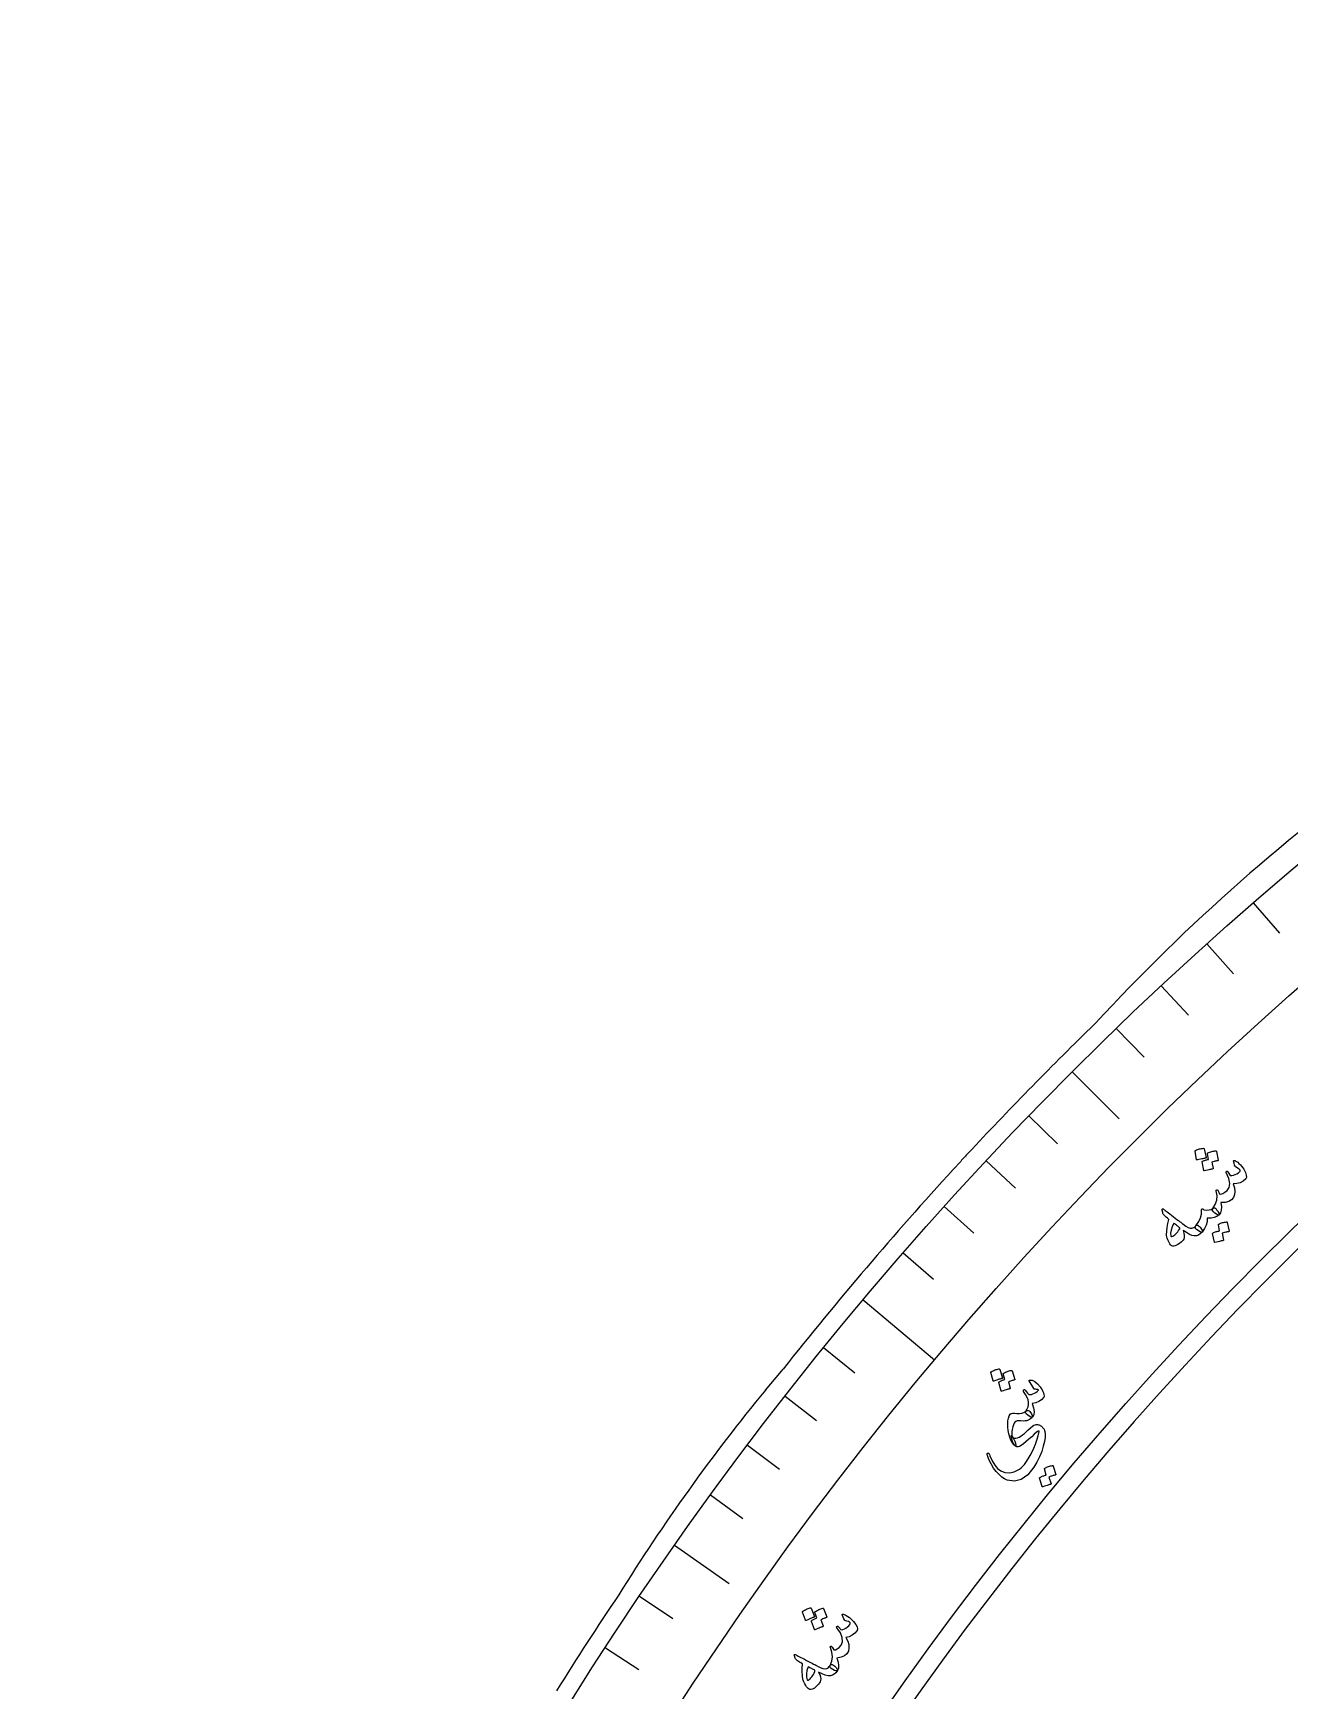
# Model space of a CAD drawing. Header units: millimetres. Extents: x -140 to 140, y -140 to 184.
# Drawn here: x -139.3 to -89.9, y 74.2 to 139.3 of the extents above; entities that cross this region are included whole.
import ezdxf

# ---------------------------------------------------------------- set-up
doc = ezdxf.new("R2010")
doc.units = ezdxf.units.MM
for name, color, linetype in [('CUT_INNER', 6, 'Continuous'), ('CUT_OUTER', 1, 'Continuous'), ('ENGRAVE', 7, 'Continuous'), ('ENGRAVE_FINE', 8, 'Continuous'), ('TEXT', 5, 'Continuous')]:
    doc.layers.add(name, color=color, linetype=linetype)

msp = doc.modelspace()

# ---------------------------------------------------------------- linework, layer by layer
at = {"layer": 'CUT_INNER'}
msp.add_arc((0, 0), 128.1, 95.976562, 87.539062, dxfattribs=at)
at = {"layer": 'CUT_OUTER'}
for points in [[(-97.7727, 100.2023), (-97.5739, 100.3951)], [(-103.1543, 94.653), (-102.8627, 94.9688)], [(-110.5325, 85.9886), (-109.8981, 86.7313), (-109.8379, 86.808)]]:
    msp.add_lwpolyline(points, dxfattribs=at)
for centre, radius, start, end in [((-42.282, 49.5146), 75.14, 125.236455, 137.379274), ((-0.0342, 0.0342), 139.9517, 134.296632, 137.106191), ((-100.3014, 92.902), 3.2912, 133.455576, 141.099424), ((0, 0), 140, 137.460937, 141.679687), ((-51.2453, 37.4328), 76.6332, 140.682805, 148.083019), ((-1.79, 1.1412), 137.8772, 146.146856, 148.015932)]:
    msp.add_arc(centre, radius, start, end, dxfattribs=at)
at = {"layer": 'ENGRAVE'}
for points in [[(-98.4901, 98.4901), (-96.6389, 96.6389)], [(-106.6993, 89.5313), (-103.8916, 87.1754)], [(-114.0964, 79.8912), (-111.9519, 78.3895)]]:
    msp.add_lwpolyline(points, dxfattribs=at)
for radius in [139.286, 135.6208, 128.814]:
    msp.add_circle((0, 0), radius, dxfattribs=at)
at = {"layer": 'ENGRAVE_FINE'}
for points in [[(-91.3798, 105.1205), (-90.3493, 103.935)], [(-93.2005, 103.5097), (-92.1495, 102.3423)], [(-94.9928, 101.8673), (-93.9215, 100.7185)], [(-96.7562, 100.194), (-95.665, 99.064)], [(-100.194, 96.7562), (-99.064, 95.665)], [(-101.8673, 94.9928), (-100.7185, 93.9215)], [(-103.5097, 93.2005), (-102.3423, 92.1495)], [(-105.1205, 91.3798), (-103.935, 90.3493)], [(-108.2456, 87.6555), (-107.0248, 86.667)], [(-109.7589, 85.753), (-108.5211, 84.7859)], [(-111.2387, 83.8244), (-109.9842, 82.8791)], [(-112.6847, 81.8703), (-111.4139, 80.947)], [(-115.4733, 77.8877), (-114.1711, 77.0094)], [(-116.8151, 75.8606), (-115.4977, 75.0051)]]:
    msp.add_lwpolyline(points, dxfattribs=at)
at = {"layer": 'TEXT'}
for points in [[(-93.6587, 95.3723), (-93.6586, 95.3793), (-93.6557, 95.3862), (-93.65, 95.3932), (-93.6415, 95.4001), (-93.6035, 95.4172), (-93.5654, 95.4323), (-93.5272, 95.4455), (-93.4887, 95.4567), (-93.4498, 95.466), (-93.4101, 95.4734), (-93.3695, 95.4789), (-93.3281, 95.4824), (-93.3158, 95.4811), (-93.3066, 95.4774), (-93.3006, 95.4713), (-93.2978, 95.4627), (-93.2254, 95.1172), (-93.2266, 95.1085), (-93.2326, 95.102), (-93.2434, 95.0975), (-93.2591, 95.0951), (-93.2725, 95.093), (-93.2933, 95.0891), (-93.3213, 95.0834), (-93.3567, 95.0761), (-93.3998, 95.0667), (-93.451, 95.0549), (-93.5101, 95.0407), (-93.5773, 95.024), (-93.5871, 95.0226), (-93.594, 95.024), (-93.5981, 95.0282), (-93.5994, 95.0352)], [(-93.1785, 95.2727), (-93.1784, 95.2797), (-93.1755, 95.2866), (-93.1698, 95.2935), (-93.1614, 95.3005), (-93.1234, 95.3173), (-93.0853, 95.3323), (-93.0471, 95.3453), (-93.0088, 95.3564), (-92.9699, 95.3656), (-92.9302, 95.3728), (-92.8897, 95.3781), (-92.8484, 95.3815), (-92.8383, 95.38), (-92.8304, 95.3758), (-92.8246, 95.3687), (-92.821, 95.359), (-92.7488, 95.0137), (-92.7498, 95.0073), (-92.7553, 95.002), (-92.7652, 94.9977), (-92.7797, 94.9946), (-92.7893, 94.9927), (-92.8044, 94.9896), (-92.8249, 94.9853), (-92.8507, 94.9799), (-92.8818, 94.9731), (-92.918, 94.9648), (-92.9592, 94.9549), (-93.0055, 94.9435), (-92.9504, 94.6904), (-92.9516, 94.6817), (-92.9575, 94.6752), (-92.9683, 94.6707), (-92.984, 94.6684), (-92.9974, 94.6662), (-93.0181, 94.6624), (-93.0461, 94.6568), (-93.0814, 94.6495), (-93.1244, 94.6402), (-93.1754, 94.6285), (-93.2344, 94.6143), (-93.3014, 94.5977), (-93.3099, 94.5976), (-93.316, 94.5999), (-93.3196, 94.6046), (-93.3207, 94.6117), (-93.3807, 94.9483), (-93.3806, 94.9552), (-93.3778, 94.9622), (-93.3721, 94.9691), (-93.3637, 94.976), (-93.3369, 94.9881), (-93.3098, 94.9994), (-93.2824, 95.0101), (-93.2546, 95.02), (-93.2265, 95.0289), (-93.1981, 95.0364), (-93.1693, 95.0425), (-93.1402, 95.0472)], [(-92.1469, 94.993), (-92.1448, 95.0032), (-92.1363, 95.0088), (-92.1212, 95.0098), (-92.0996, 95.0062), (-92.0687, 94.9945), (-92.0315, 94.9713), (-91.9879, 94.9365), (-91.938, 94.8902), (-91.8833, 94.8355), (-91.8338, 94.7785), (-91.7896, 94.7191), (-91.7506, 94.6575), (-91.685, 94.5274), (-91.6502, 94.4221), (-91.6461, 94.3415), (-91.6727, 94.2856), (-91.7767, 94.1956), (-91.8928, 94.1326), (-92.0211, 94.0966), (-92.1615, 94.0876), (-92.1126, 93.933), (-92.0955, 93.7917), (-92.1104, 93.6635), (-92.1571, 93.5485), (-92.2347, 93.4569), (-92.3421, 93.3934), (-92.4795, 93.358), (-92.6469, 93.3506), (-92.6276, 93.1886), (-92.6326, 93.0542), (-92.6621, 92.9471), (-92.716, 92.8674), (-92.737, 92.8616), (-92.7726, 92.8717), (-92.8227, 92.8978), (-92.8874, 92.9397), (-92.9441, 92.9882), (-92.9759, 93.0339), (-92.9829, 93.0767), (-92.965, 93.1168), (-92.8663, 93.2729), (-92.8105, 93.4405), (-92.7977, 93.6198), (-92.8277, 93.8108), (-92.8294, 93.8211), (-92.829, 93.8301), (-92.8266, 93.8377), (-92.822, 93.844), (-92.8147, 93.8498), (-92.8067, 93.8536), (-92.7981, 93.8552), (-92.7887, 93.8548), (-92.7713, 93.8425), (-92.7523, 93.811), (-92.7316, 93.7606), (-92.7093, 93.6911), (-92.6433, 93.6858), (-92.5695, 93.7068), (-92.488, 93.7539), (-92.3987, 93.8272), (-92.3176, 93.9492), (-92.2969, 94.107), (-92.3365, 94.3008), (-92.4364, 94.5308), (-92.4416, 94.5424), (-92.4437, 94.5523), (-92.4428, 94.5604), (-92.4387, 94.5668), (-92.4301, 94.5738), (-92.4212, 94.5784), (-92.412, 94.5806), (-92.4025, 94.5803), (-92.3921, 94.5767), (-92.3832, 94.5718), (-92.3757, 94.5655), (-92.3695, 94.5578), (-92.2826, 94.4128), (-92.2215, 94.4157), (-92.1571, 94.4286), (-92.0895, 94.4515), (-92.0187, 94.4843), (-91.9556, 94.5222), (-91.9139, 94.5575), (-91.8937, 94.5905), (-91.895, 94.6209), (-91.9145, 94.6505), (-91.9516, 94.6834), (-92.0063, 94.7196), (-92.0786, 94.7593), (-92.0911, 94.7781), (-92.1067, 94.8234), (-92.1253, 94.895), (-92.1469, 94.993)], [(-92.965, 93.1168), (-92.9359, 93.1316), (-92.9124, 93.1402), (-92.8945, 93.1425), (-92.882, 93.1387), (-92.8675, 93.1283), (-92.8516, 93.1137), (-92.8343, 93.095), (-92.8157, 93.0722), (-92.7597, 92.995), (-92.7244, 92.9351), (-92.7098, 92.8926), (-92.716, 92.8674), (-92.8009, 92.8037), (-92.9069, 92.7609), (-93.0341, 92.7392), (-93.1824, 92.7383), (-93.1854, 92.5996), (-93.2203, 92.4627), (-93.2871, 92.3274), (-93.3859, 92.1937), (-93.401, 92.1836), (-93.4189, 92.1812), (-93.4397, 92.1863), (-93.4633, 92.1989), (-93.6023, 92.2922), (-93.6177, 92.3027), (-93.6308, 92.3176), (-93.6415, 92.3371), (-93.6499, 92.361), (-93.6533, 92.3826), (-93.6523, 92.4032), (-93.6467, 92.4227), (-93.6367, 92.4413), (-93.5189, 92.6022), (-93.4423, 92.7545), (-93.407, 92.8984), (-93.4129, 93.034), (-93.415, 93.0513), (-93.413, 93.0672), (-93.4068, 93.0817), (-93.3965, 93.0949), (-93.384, 93.1042), (-93.3716, 93.1074), (-93.3591, 93.1043), (-93.3466, 93.0949), (-93.3359, 93.0849), (-93.3259, 93.077), (-93.3165, 93.0711), (-93.3079, 93.0673), (-93.2055, 93.058), (-93.1142, 93.0631), (-93.034, 93.0827), (-92.965, 93.1168)], [(-94.9494, 93.0554), (-94.9507, 93.0891), (-94.94, 93.1042), (-94.9174, 93.1007), (-94.8829, 93.0785), (-94.8637, 93.0635), (-94.8368, 93.043), (-94.8023, 93.0171), (-94.76, 92.9857), (-94.71, 92.9483), (-94.6519, 92.9044), (-94.5858, 92.854), (-94.5117, 92.7971), (-94.4389, 92.7412), (-94.3737, 92.6911), (-94.3162, 92.6468), (-94.2663, 92.6083), (-94.2243, 92.5758), (-94.1903, 92.5494), (-94.1644, 92.5293), (-94.1464, 92.5152), (-94.0306, 92.4295), (-93.9313, 92.3724), (-93.8486, 92.3438), (-93.7824, 92.3437), (-93.7464, 92.3541), (-93.7101, 92.3738), (-93.6735, 92.4029), (-93.6367, 92.4413), (-93.6109, 92.4601), (-93.583, 92.4664), (-93.5529, 92.4603), (-93.5206, 92.4418), (-93.4874, 92.4138), (-93.4573, 92.382), (-93.4302, 92.3463), (-93.4062, 92.3069), (-93.3892, 92.2698), (-93.3801, 92.2386), (-93.379, 92.2132), (-93.3859, 92.1937), (-93.4582, 92.1218), (-93.5331, 92.0723), (-93.6107, 92.0451), (-93.6909, 92.0403), (-93.7825, 92.0598), (-93.8857, 92.1031), (-94.0007, 92.1701), (-94.1274, 92.2607), (-94.0991, 92.1557), (-94.0857, 92.064), (-94.0873, 91.9857), (-94.104, 91.9208), (-94.1283, 91.8787), (-94.1636, 91.8358), (-94.21, 91.7921), (-94.2674, 91.7475), (-94.3326, 91.7051), (-94.3913, 91.6734), (-94.4437, 91.6525), (-94.4897, 91.6423), (-94.5348, 91.6419), (-94.5735, 91.6501), (-94.6058, 91.6671), (-94.6316, 91.6928), (-94.658, 91.731), (-94.6835, 91.7771), (-94.708, 91.8313), (-94.7317, 91.8934), (-94.7532, 91.958), (-94.7687, 92.0112), (-94.7781, 92.0532), (-94.7815, 92.0838), (-94.7751, 92.2294), (-94.7575, 92.3779), (-94.7286, 92.5295), (-94.6884, 92.684), (-94.7457, 92.7328), (-94.7946, 92.7756), (-94.8352, 92.8122), (-94.8673, 92.8426), (-94.8924, 92.8702), (-94.9115, 92.8982), (-94.9247, 92.9267), (-94.9321, 92.9556)], [(-94.4985, 92.5365), (-94.5631, 92.4008), (-94.6045, 92.2726), (-94.6226, 92.152), (-94.6174, 92.0391), (-94.613, 92.0275), (-94.6054, 92.0205), (-94.5948, 92.0181), (-94.5812, 92.0202), (-94.5401, 92.0373), (-94.4997, 92.0597), (-94.4598, 92.0874), (-94.4205, 92.1205), (-94.3818, 92.159), (-94.3437, 92.2028), (-94.3061, 92.2519), (-94.269, 92.3064), (-94.2643, 92.3158), (-94.2609, 92.3272), (-94.259, 92.3407), (-94.2585, 92.3563), (-94.283, 92.3771), (-94.3091, 92.3984), (-94.3367, 92.4201), (-94.366, 92.4424), (-94.3967, 92.4652), (-94.4291, 92.4885), (-94.463, 92.5123), (-94.4985, 92.5365)], [(-92.7477, 92.4812), (-92.7478, 92.488), (-92.745, 92.4949), (-92.7396, 92.5018), (-92.7313, 92.5087), (-92.6941, 92.5256), (-92.6566, 92.5406), (-92.619, 92.5536), (-92.5812, 92.5648), (-92.5429, 92.574), (-92.5038, 92.5813), (-92.4637, 92.5867), (-92.4228, 92.5902), (-92.4128, 92.5888), (-92.4049, 92.5846), (-92.399, 92.5777), (-92.3952, 92.568), (-92.3164, 92.226), (-92.3172, 92.2197), (-92.3225, 92.2144), (-92.3323, 92.2101), (-92.3466, 92.2069), (-92.3576, 92.206), (-92.3744, 92.2033), (-92.3968, 92.1986), (-92.4249, 92.1921), (-92.459, 92.1837), (-92.4995, 92.1735), (-92.5463, 92.1613), (-92.5995, 92.1473), (-92.5394, 91.88), (-92.5392, 91.8702), (-92.5441, 91.8628), (-92.5542, 91.8579), (-92.5695, 91.8553), (-92.5827, 91.8531), (-92.6031, 91.8492), (-92.6308, 91.8435), (-92.6656, 91.8362), (-92.708, 91.8268), (-92.7583, 91.8149), (-92.8165, 91.8007), (-92.8826, 91.7839), (-92.891, 91.7838), (-92.8971, 91.786), (-92.9007, 91.7906), (-92.902, 91.7977), (-92.9715, 92.1339), (-92.9715, 92.1408), (-92.9688, 92.1477), (-92.9634, 92.1545), (-92.9552, 92.1614), (-92.9247, 92.177), (-92.8937, 92.1907), (-92.8622, 92.2025), (-92.8301, 92.2124), (-92.7977, 92.2206), (-92.7651, 92.2272), (-92.7323, 92.2322), (-92.6994, 92.2357)], [(-101.6818, 86.6772), (-101.6824, 86.6841), (-101.6801, 86.6913), (-101.675, 86.6987), (-101.6672, 86.7064), (-101.6309, 86.7267), (-101.5943, 86.7451), (-101.5573, 86.7616), (-101.5201, 86.7762), (-101.4822, 86.7889), (-101.4432, 86.7998), (-101.4033, 86.8088), (-101.3624, 86.8159), (-101.35, 86.8157), (-101.3405, 86.8129), (-101.334, 86.8073), (-101.3305, 86.799), (-101.2277, 86.4613), (-101.2281, 86.4526), (-101.2335, 86.4455), (-101.2439, 86.4401), (-101.2593, 86.4364), (-101.2725, 86.433), (-101.2928, 86.4273), (-101.3203, 86.4193), (-101.3549, 86.4088), (-101.397, 86.3957), (-101.4468, 86.3794), (-101.5045, 86.36), (-101.5699, 86.3375), (-101.5795, 86.3352), (-101.5866, 86.336), (-101.591, 86.3398), (-101.593, 86.3466)], [(-101.1948, 86.6204), (-101.1953, 86.6273), (-101.193, 86.6345), (-101.188, 86.6418), (-101.1802, 86.6495), (-101.1439, 86.6696), (-101.1073, 86.6879), (-101.0704, 86.7042), (-101.0332, 86.7186), (-100.9953, 86.7312), (-100.9565, 86.7419), (-100.9166, 86.7508), (-100.8757, 86.7578), (-100.8656, 86.7572), (-100.8573, 86.7536), (-100.8509, 86.7472), (-100.8464, 86.7378), (-100.744, 86.4003), (-100.7444, 86.3939), (-100.7493, 86.3881), (-100.7589, 86.383), (-100.773, 86.3785), (-100.7824, 86.3758), (-100.7972, 86.3714), (-100.8172, 86.3653), (-100.8424, 86.3576), (-100.8728, 86.3481), (-100.9081, 86.3367), (-100.9482, 86.3232), (-100.9933, 86.3078), (-100.916, 86.0606), (-100.9164, 86.0518), (-100.9218, 86.0448), (-100.9322, 86.0394), (-100.9475, 86.0357), (-100.9607, 86.0323), (-100.9809, 86.0267), (-101.0083, 86.0187), (-101.0429, 86.0083), (-101.0848, 85.9952), (-101.1346, 85.979), (-101.1921, 85.9597), (-101.2574, 85.9373), (-101.2658, 85.9364), (-101.2721, 85.9381), (-101.2761, 85.9425), (-101.2778, 85.9495), (-101.3674, 86.2794), (-101.368, 86.2863), (-101.3657, 86.2935), (-101.3607, 86.3009), (-101.3529, 86.3085), (-101.3273, 86.3229), (-101.3014, 86.3366), (-101.275, 86.3496), (-101.2482, 86.362), (-101.221, 86.3733), (-101.1933, 86.3833), (-101.1652, 86.3919), (-101.1367, 86.3991)], [(-100.1724, 86.3444), (-100.1799, 86.3596), (-100.1806, 86.3709), (-100.1743, 86.3781), (-100.1612, 86.3814), (-100.0604, 86.3701), (-99.9568, 86.3216), (-99.8506, 86.2356), (-99.7416, 86.1125), (-99.7001, 86.0531), (-99.6648, 85.9932), (-99.6357, 85.933), (-99.6127, 85.8723), (-99.5967, 85.814), (-99.5887, 85.7666), (-99.5889, 85.7301), (-99.5971, 85.7044), (-99.6852, 85.6072), (-99.7917, 85.5349), (-99.9169, 85.4873), (-100.0606, 85.4645), (-100.0012, 85.2887), (-99.9781, 85.1404), (-99.9915, 85.0194), (-100.0412, 84.9256), (-100.0548, 84.9176), (-100.0752, 84.9174), (-100.1025, 84.9249), (-100.1367, 84.9402), (-100.2337, 85.0017), (-100.295, 85.0578), (-100.3203, 85.1084), (-100.3099, 85.1537), (-100.2567, 85.2439), (-100.2206, 85.3327), (-100.2017, 85.4202), (-100.1999, 85.5064), (-100.2172, 85.5973), (-100.2555, 85.6991), (-100.3146, 85.8118), (-100.3947, 85.9354), (-100.4027, 85.952), (-100.4047, 85.9673), (-100.4008, 85.9813), (-100.3908, 85.9941), (-100.3766, 86.0036), (-100.3624, 86.0047), (-100.3483, 85.9974), (-100.3343, 85.9818), (-100.2853, 85.9183), (-100.2437, 85.8694), (-100.2095, 85.8352), (-100.1827, 85.8158), (-100.1566, 85.809), (-100.1218, 85.8101), (-100.0783, 85.8191), (-100.026, 85.8361), (-99.9692, 85.8621), (-99.9147, 85.8951), (-99.8624, 85.9352), (-99.8124, 85.9825), (-99.8122, 85.9826), (-99.8117, 85.9832), (-99.8109, 85.9841), (-99.8098, 85.9854), (-99.8108, 85.9899), (-99.8161, 85.9947), (-99.8255, 85.9999), (-99.8391, 86.0055), (-99.8589, 86.0109), (-99.887, 86.0158), (-99.9234, 86.02), (-99.9681, 86.0236), (-99.9761, 86.0244), (-99.9837, 86.028), (-99.9908, 86.0344), (-99.9974, 86.0436)], [(-100.3074, 85.1566), (-100.2622, 85.1833), (-100.2206, 85.1892), (-100.1825, 85.1744), (-100.1478, 85.1388), (-100.0894, 85.055), (-100.0517, 84.992), (-100.0348, 84.9498), (-100.0387, 84.9286), (-100.0765, 84.8917), (-100.1187, 84.8585), (-100.1654, 84.8292), (-100.2165, 84.8036), (-100.272, 84.7842), (-100.3373, 84.773), (-100.4122, 84.77), (-100.4969, 84.7751), (-100.5793, 84.7791), (-100.6472, 84.7729), (-100.7008, 84.7564), (-100.7399, 84.7297), (-100.7682, 84.6881), (-100.7947, 84.6265), (-100.8193, 84.5449), (-100.8422, 84.4434), (-100.8575, 84.343), (-100.8624, 84.262), (-100.8569, 84.2003), (-100.841, 84.1578), (-100.7814, 84.0624), (-100.7373, 83.975), (-100.7089, 83.8955), (-100.6961, 83.8241), (-100.6966, 83.8025), (-100.7004, 83.7898), (-100.7075, 83.7863), (-100.7179, 83.7918), (-100.7805, 83.8463), (-100.8377, 83.9218), (-100.8896, 84.0182), (-100.9361, 84.1355), (-100.974, 84.264), (-101, 84.3935), (-101.0143, 84.5241), (-101.0166, 84.6558), (-101.0092, 84.7797), (-100.9909, 84.8845), (-100.9618, 84.97), (-100.922, 85.0363), (-100.8847, 85.0654), (-100.8278, 85.0811), (-100.7515, 85.0836), (-100.6556, 85.0727), (-100.5567, 85.0646), (-100.4657, 85.0758), (-100.3826, 85.1065), (-100.3074, 85.1566)], [(-100.4926, 83.8114), (-100.554, 83.7753), (-100.6108, 83.7582), (-100.6633, 83.7602), (-100.7114, 83.7813), (-100.7516, 83.8201), (-100.7897, 83.8831), (-100.8254, 83.9701), (-100.8589, 84.0814), (-100.8713, 84.1304), (-100.8786, 84.1663), (-100.8809, 84.1891), (-100.8781, 84.1989), (-100.8728, 84.1976), (-100.8649, 84.1904), (-100.8543, 84.1771), (-100.841, 84.1578), (-100.8063, 84.1196), (-100.7608, 84.0997), (-100.7045, 84.098), (-100.6374, 84.1146), (-100.569, 84.1433), (-100.5008, 84.1817), (-100.4328, 84.2297), (-100.365, 84.2873), (-100.2332, 84.4086), (-100.1266, 84.5021), (-100.0451, 84.5678), (-99.9889, 84.6059), (-99.9449, 84.6253), (-99.9001, 84.635), (-99.8544, 84.6352), (-99.8079, 84.6257), (-99.7843, 84.6172), (-99.7617, 84.6075), (-99.7403, 84.5965), (-99.7199, 84.5841), (-99.7005, 84.5703), (-99.6818, 84.5549), (-99.6638, 84.5379), (-99.6465, 84.5193), (-99.6168, 84.4833), (-99.5916, 84.4448), (-99.5711, 84.4039), (-99.5552, 84.3606), (-99.5436, 84.2633), (-99.5509, 84.1339), (-99.5768, 83.9724), (-99.6212, 83.7787), (-99.6847, 83.5702), (-99.7681, 83.3641), (-99.8714, 83.1605), (-99.9945, 82.9592), (-100.2326, 82.6633), (-100.4856, 82.4794), (-100.7542, 82.4076), (-101.0388, 82.4479), (-101.1424, 82.4959), (-101.249, 82.5682), (-101.3585, 82.6647), (-101.4709, 82.7855), (-101.5775, 82.9258), (-101.6726, 83.0833), (-101.7561, 83.2579), (-101.8279, 83.4499), (-101.8295, 83.4641), (-101.8285, 83.4769), (-101.825, 83.4882), (-101.8188, 83.498), (-101.8097, 83.5069), (-101.7994, 83.5124), (-101.7882, 83.5145), (-101.7759, 83.5133), (-101.7637, 83.5055), (-101.7495, 83.4853), (-101.7334, 83.4528), (-101.7153, 83.4081), (-101.6245, 83.2066), (-101.5239, 83.0409), (-101.4136, 82.9109), (-101.2939, 82.8165), (-101.1261, 82.7472), (-100.9481, 82.7351), (-100.7599, 82.78), (-100.5614, 82.8819), (-100.4919, 82.9354), (-100.4253, 82.9976), (-100.3616, 83.0685), (-100.3008, 83.148), (-100.2135, 83.2813), (-100.133, 83.4196), (-100.0592, 83.5629), (-99.992, 83.7113), (-99.931, 83.865), (-99.8757, 84.0243), (-99.826, 84.1891), (-99.7818, 84.3596), (-99.7808, 84.3612), (-99.7801, 84.3631), (-99.7798, 84.3654), (-99.7798, 84.368), (-99.7834, 84.3713), (-99.7907, 84.3734), (-99.8016, 84.3741), (-99.8163, 84.3734), (-99.8449, 84.3589), (-99.8978, 84.3179), (-99.9749, 84.2503), (-100.0762, 84.1562), (-100.1882, 84.053), (-100.2949, 83.9611), (-100.3964, 83.8805), (-100.4926, 83.8114)], [(-99.5761, 82.8868), (-99.5768, 82.8936), (-99.5747, 82.9007), (-99.5699, 82.9079), (-99.5624, 82.9154), (-99.5271, 82.9353), (-99.4914, 82.9532), (-99.4554, 82.9693), (-99.419, 82.9835), (-99.3819, 82.9959), (-99.3438, 83.0064), (-99.3046, 83.0151), (-99.2644, 83.022), (-99.2543, 83.0214), (-99.2461, 83.018), (-99.2396, 83.0116), (-99.2349, 83.0024), (-99.1245, 82.6703), (-99.1247, 82.664), (-99.1294, 82.6583), (-99.1387, 82.6532), (-99.1526, 82.6489), (-99.1635, 82.6471), (-99.1798, 82.6429), (-99.2016, 82.6365), (-99.2288, 82.6277), (-99.2619, 82.6165), (-99.301, 82.603), (-99.3462, 82.587), (-99.3976, 82.5686), (-99.3128, 82.3091), (-99.3116, 82.2994), (-99.3158, 82.2917), (-99.3253, 82.2859), (-99.3402, 82.2821), (-99.3531, 82.2788), (-99.373, 82.2732), (-99.3999, 82.2653), (-99.4337, 82.2551), (-99.4749, 82.2423), (-99.5236, 82.2263), (-99.5799, 82.2073), (-99.6438, 82.1852), (-99.6522, 82.1843), (-99.6584, 82.186), (-99.6625, 82.1903), (-99.6644, 82.1972), (-99.765, 82.5242), (-99.7657, 82.531), (-99.7637, 82.5381), (-99.759, 82.5454), (-99.7515, 82.5529), (-99.7227, 82.5709), (-99.6933, 82.587), (-99.6632, 82.6014), (-99.6323, 82.6138), (-99.601, 82.6246), (-99.5693, 82.6339), (-99.5373, 82.6416), (-99.5049, 82.6478)], [(-109.0774, 77.2654), (-109.0786, 77.2722), (-109.077, 77.2796), (-109.0726, 77.2874), (-109.0655, 77.2958), (-109.0311, 77.3193), (-108.9963, 77.3409), (-108.961, 77.3607), (-108.9251, 77.3785), (-108.8885, 77.3946), (-108.8507, 77.4089), (-108.8117, 77.4215), (-108.7716, 77.4323), (-108.7593, 77.4332), (-108.7496, 77.4312), (-108.7426, 77.4262), (-108.7383, 77.4183), (-108.6058, 77.0911), (-108.6054, 77.0823), (-108.6102, 77.0748), (-108.6201, 77.0685), (-108.6351, 77.0634), (-108.6479, 77.0589), (-108.6676, 77.0514), (-108.6943, 77.0409), (-108.7278, 77.0274), (-108.7685, 77.0105), (-108.8168, 76.9898), (-108.8725, 76.9653), (-108.9356, 76.937), (-108.945, 76.9339), (-108.9521, 76.9341), (-108.9569, 76.9374), (-108.9594, 76.9441)], [(-108.5872, 77.2525), (-108.5883, 77.2593), (-108.5867, 77.2667), (-108.5824, 77.2745), (-108.5753, 77.2828), (-108.5409, 77.3061), (-108.5061, 77.3276), (-108.4708, 77.3472), (-108.435, 77.3649), (-108.3984, 77.3808), (-108.3606, 77.3949), (-108.3217, 77.4073), (-108.2816, 77.418), (-108.2714, 77.4183), (-108.2629, 77.4155), (-108.256, 77.4097), (-108.2506, 77.4007), (-108.1185, 77.0737), (-108.1183, 77.0672), (-108.1227, 77.061), (-108.1318, 77.0551), (-108.1454, 77.0494), (-108.1546, 77.0458), (-108.1689, 77.0401), (-108.1883, 77.0323), (-108.2127, 77.0223), (-108.2421, 77.0101), (-108.2762, 76.9956), (-108.3151, 76.9785), (-108.3586, 76.9591), (-108.2595, 76.7198), (-108.2591, 76.711), (-108.2639, 76.7035), (-108.2737, 76.6972), (-108.2887, 76.6922), (-108.3015, 76.6877), (-108.3212, 76.6802), (-108.3477, 76.6697), (-108.3812, 76.6563), (-108.4219, 76.6395), (-108.47, 76.619), (-108.5255, 76.5946), (-108.5886, 76.5664), (-108.5969, 76.5647), (-108.6033, 76.5659), (-108.6076, 76.5699), (-108.61, 76.5767), (-108.7287, 76.8973), (-108.7299, 76.9041), (-108.7283, 76.9115), (-108.724, 76.9193), (-108.7169, 76.9276), (-108.6927, 76.9442), (-108.668, 76.9602), (-108.6429, 76.9756), (-108.6173, 76.9903), (-108.5912, 77.004), (-108.5646, 77.0164), (-108.5374, 77.0275), (-108.5096, 77.0373)], [(-107.5224, 77.16), (-107.5222, 77.1704), (-107.5147, 77.1774), (-107.5, 77.1811), (-107.4781, 77.1814), (-107.4457, 77.1753), (-107.405, 77.1591), (-107.3559, 77.1326), (-107.2985, 77.0958), (-107.235, 77.0517), (-107.1762, 77.0044), (-107.1222, 76.9538), (-107.0728, 76.9), (-106.9853, 76.7836), (-106.9323, 76.6861), (-106.914, 76.6075), (-106.9303, 76.5478), (-107.0167, 76.4408), (-107.1198, 76.3582), (-107.2397, 76.3001), (-107.3763, 76.2663), (-107.3007, 76.1228), (-107.2589, 75.9868), (-107.2508, 75.858), (-107.2764, 75.7365), (-107.3365, 75.6326), (-107.431, 75.5511), (-107.56, 75.4919), (-107.7234, 75.4549), (-107.6757, 75.299), (-107.6568, 75.1657), (-107.6668, 75.0552), (-107.7058, 74.9672), (-107.7254, 74.9577), (-107.7622, 74.9614), (-107.8162, 74.9782), (-107.8872, 75.008), (-107.9517, 75.0456), (-107.9911, 75.0849), (-108.0056, 75.1259), (-107.995, 75.1685), (-107.9255, 75.3396), (-107.9003, 75.5145), (-107.9195, 75.6932), (-107.9829, 75.8758), (-107.9864, 75.8857), (-107.9876, 75.8946), (-107.9865, 75.9026), (-107.9832, 75.9095), (-107.977, 75.9165), (-107.9698, 75.9216), (-107.9616, 75.9248), (-107.9523, 75.9261), (-107.933, 75.917), (-107.9087, 75.8894), (-107.8794, 75.8434), (-107.8452, 75.779), (-107.7793, 75.7855), (-107.7104, 75.8192), (-107.6385, 75.88), (-107.5636, 75.968), (-107.5054, 76.1024), (-107.513, 76.2614), (-107.5863, 76.4452), (-107.7253, 76.6537), (-107.7326, 76.6643), (-107.7364, 76.6737), (-107.7369, 76.6818), (-107.734, 76.6888), (-107.7268, 76.6972), (-107.7189, 76.7033), (-107.7102, 76.7071), (-107.7008, 76.7085), (-107.69, 76.7068), (-107.6803, 76.7035), (-107.6717, 76.6987), (-107.6643, 76.6922), (-107.5531, 76.5649), (-107.4935, 76.5786), (-107.4324, 76.6027), (-107.37, 76.6372), (-107.306, 76.682), (-107.2506, 76.7305), (-107.2159, 76.7727), (-107.2019, 76.8087), (-107.2085, 76.8384), (-107.2329, 76.864), (-107.2753, 76.8899), (-107.3355, 76.9159), (-107.4137, 76.942), (-107.4294, 76.9584), (-107.4527, 77.0002), (-107.4837, 77.0674), (-107.5224, 77.16)], [(-109.393, 75.5504), (-109.4, 75.5834), (-109.392, 75.6001), (-109.3692, 75.6004), (-109.3314, 75.5845), (-109.3099, 75.573), (-109.28, 75.5573), (-109.2415, 75.5376), (-109.1946, 75.5139), (-109.1389, 75.4855), (-109.0742, 75.4522), (-109.0005, 75.4137), (-108.9178, 75.3703), (-108.8365, 75.3276), (-108.7637, 75.2893), (-108.6995, 75.2554), (-108.6438, 75.226), (-108.5969, 75.2011), (-108.559, 75.1809), (-108.5299, 75.1654), (-108.5099, 75.1547), (-108.3812, 75.0899), (-108.2736, 75.0505), (-108.1872, 75.0363), (-108.122, 75.0475), (-108.0883, 75.0639), (-108.0559, 75.0895), (-108.0248, 75.1244), (-107.995, 75.1685), (-107.9728, 75.1914), (-107.9463, 75.2024), (-107.9156, 75.2015), (-107.8807, 75.1888), (-107.8432, 75.1668), (-107.8081, 75.1405), (-107.7754, 75.11), (-107.745, 75.0752), (-107.7219, 75.0416), (-107.7077, 75.0124), (-107.7023, 74.9876), (-107.7058, 74.9672), (-107.7648, 74.884), (-107.8302, 74.8225), (-107.902, 74.7825), (-107.9802, 74.7641), (-108.0738, 74.7678), (-108.1829, 74.7929), (-108.3076, 74.8393), (-108.4478, 74.9071), (-108.4021, 74.8084), (-108.3733, 74.7204), (-108.3616, 74.6429), (-108.3669, 74.5761), (-108.3837, 74.5305), (-108.4113, 74.4822), (-108.4495, 74.4313), (-108.4985, 74.3776), (-108.5555, 74.3247), (-108.608, 74.2834), (-108.6561, 74.2539), (-108.6997, 74.2361), (-108.744, 74.228), (-108.7836, 74.2295), (-108.8183, 74.2408), (-108.8481, 74.2617), (-108.8806, 74.2948), (-108.9136, 74.336), (-108.947, 74.3852), (-108.9808, 74.4423), (-109.013, 74.5023), (-109.0374, 74.5522), (-109.0538, 74.5919), (-109.0623, 74.6215), (-109.0808, 74.766), (-109.0887, 74.9155), (-109.086, 75.0697), (-109.0726, 75.2288), (-109.1374, 75.2672), (-109.1929, 75.301), (-109.2391, 75.3301), (-109.276, 75.3547), (-109.3053, 75.3776), (-109.329, 75.402), (-109.3468, 75.4278), (-109.359, 75.455)], [(-108.8604, 75.1158), (-108.901, 74.971), (-108.92, 74.8377), (-108.9173, 74.7158), (-108.893, 74.6053), (-108.8867, 74.5947), (-108.878, 74.5891), (-108.8672, 74.5885), (-108.8541, 74.5929), (-108.8166, 74.6167), (-108.7805, 74.6457), (-108.7459, 74.6798), (-108.7129, 74.7191), (-108.6812, 74.7636), (-108.6511, 74.8132), (-108.6224, 74.868), (-108.5952, 74.928), (-108.5921, 74.9381), (-108.5907, 74.9499), (-108.5911, 74.9636), (-108.5933, 74.979), (-108.621, 74.9953), (-108.6503, 75.0118), (-108.6812, 75.0286), (-108.7138, 75.0456), (-108.748, 75.0628), (-108.7839, 75.0802), (-108.8213, 75.0979), (-108.8604, 75.1158)]]:
    msp.add_lwpolyline(points, close=True, dxfattribs=at)

doc.saveas('drawing.dxf')
